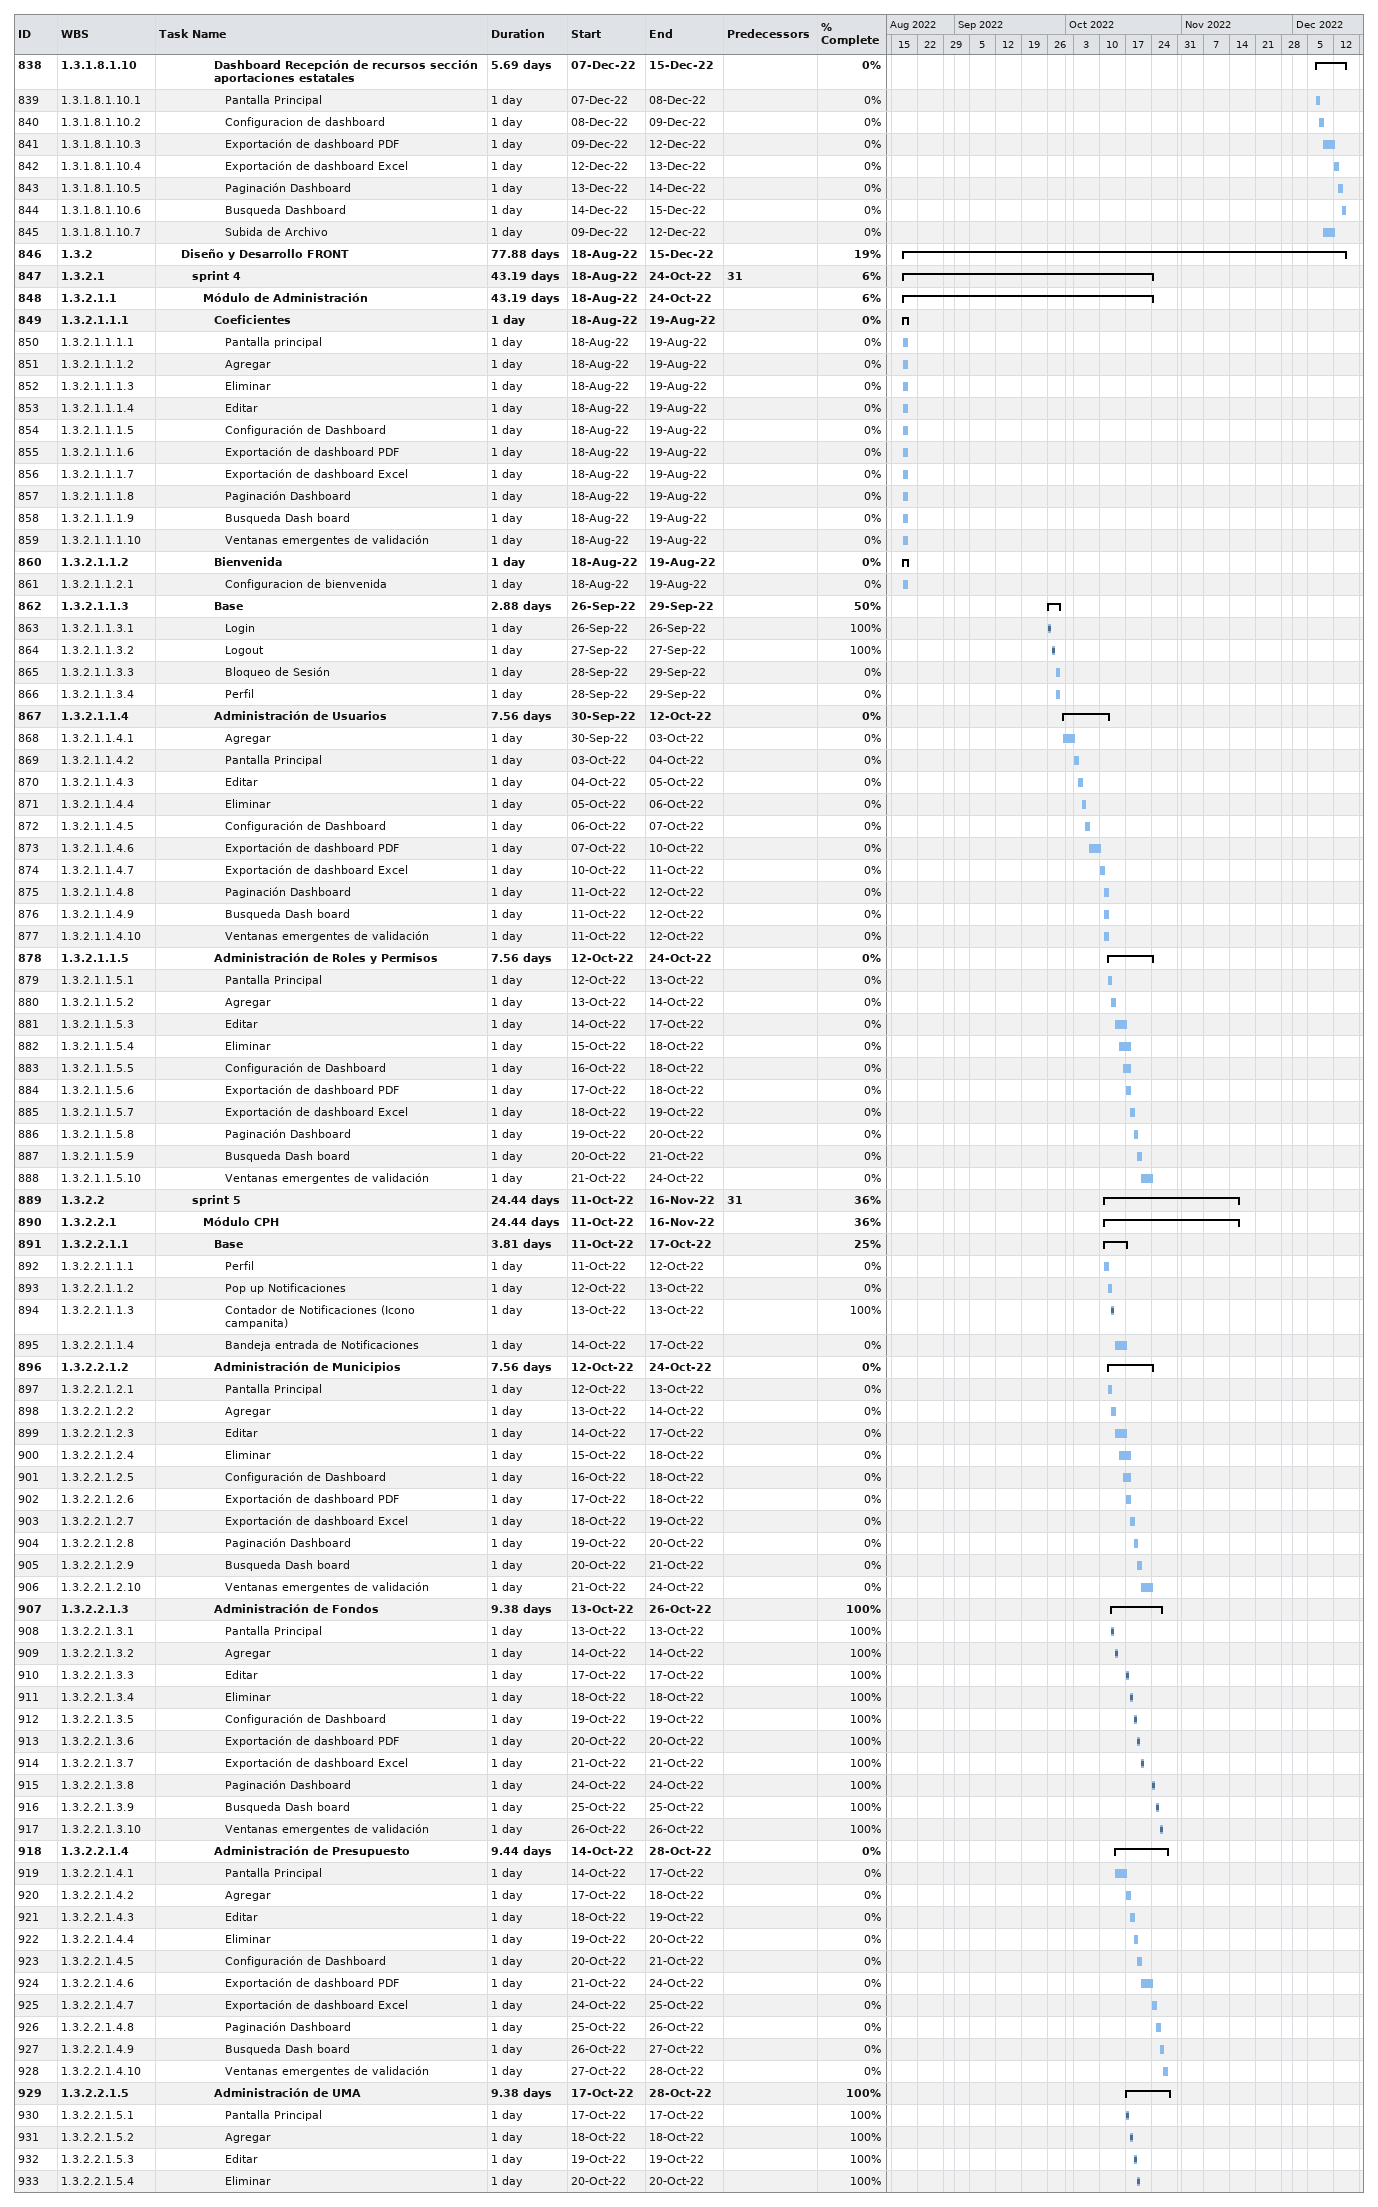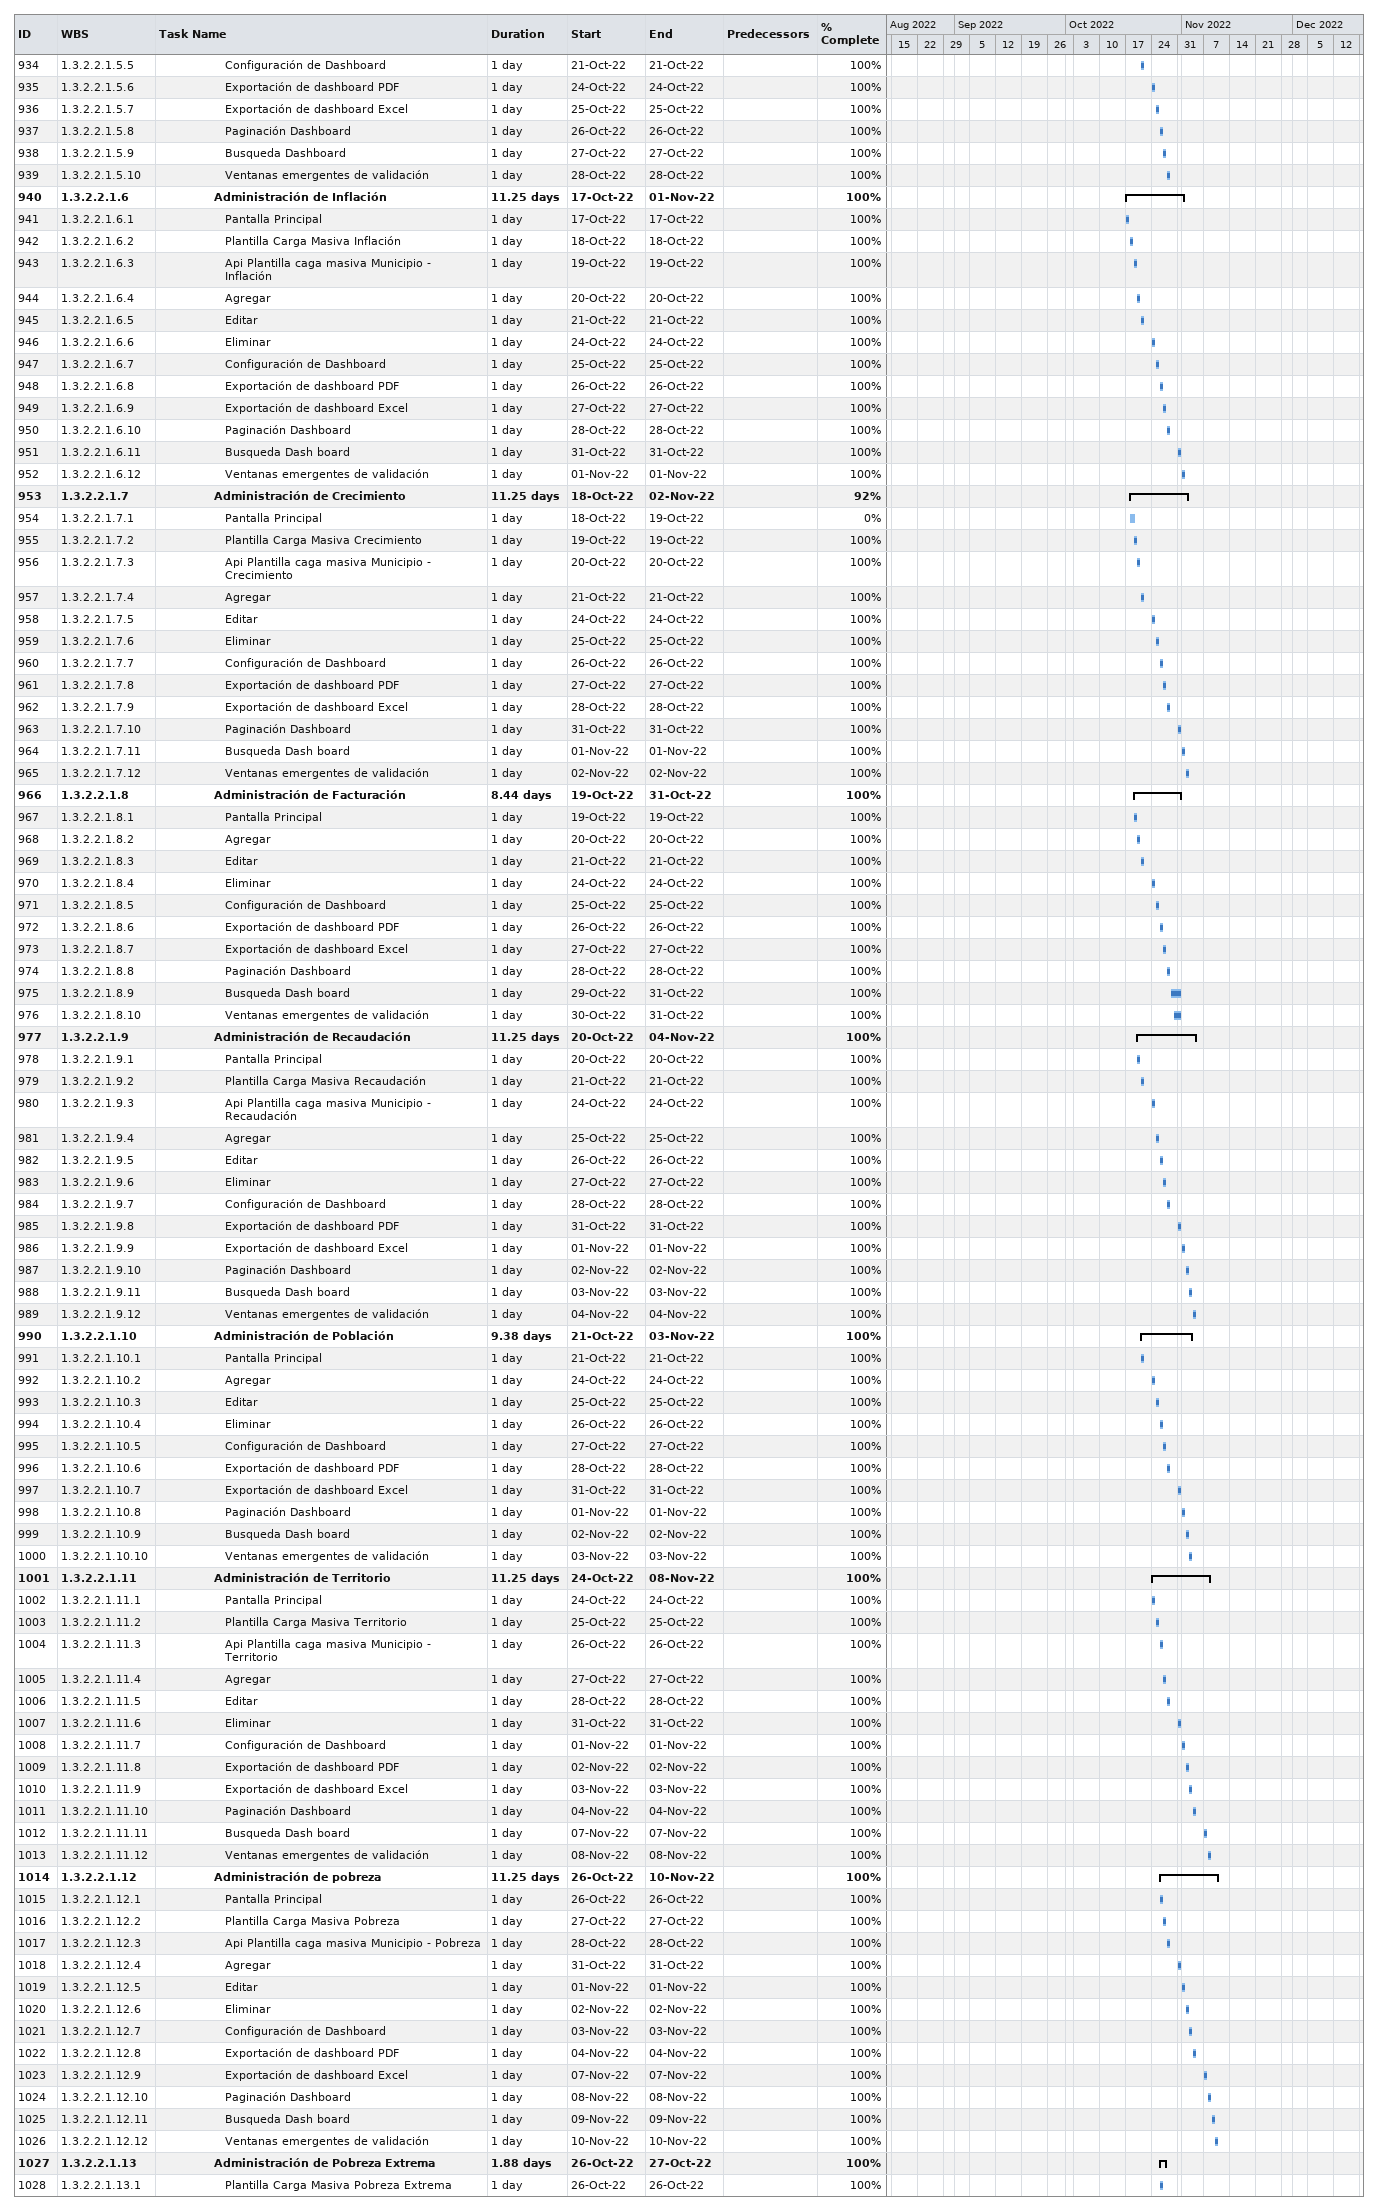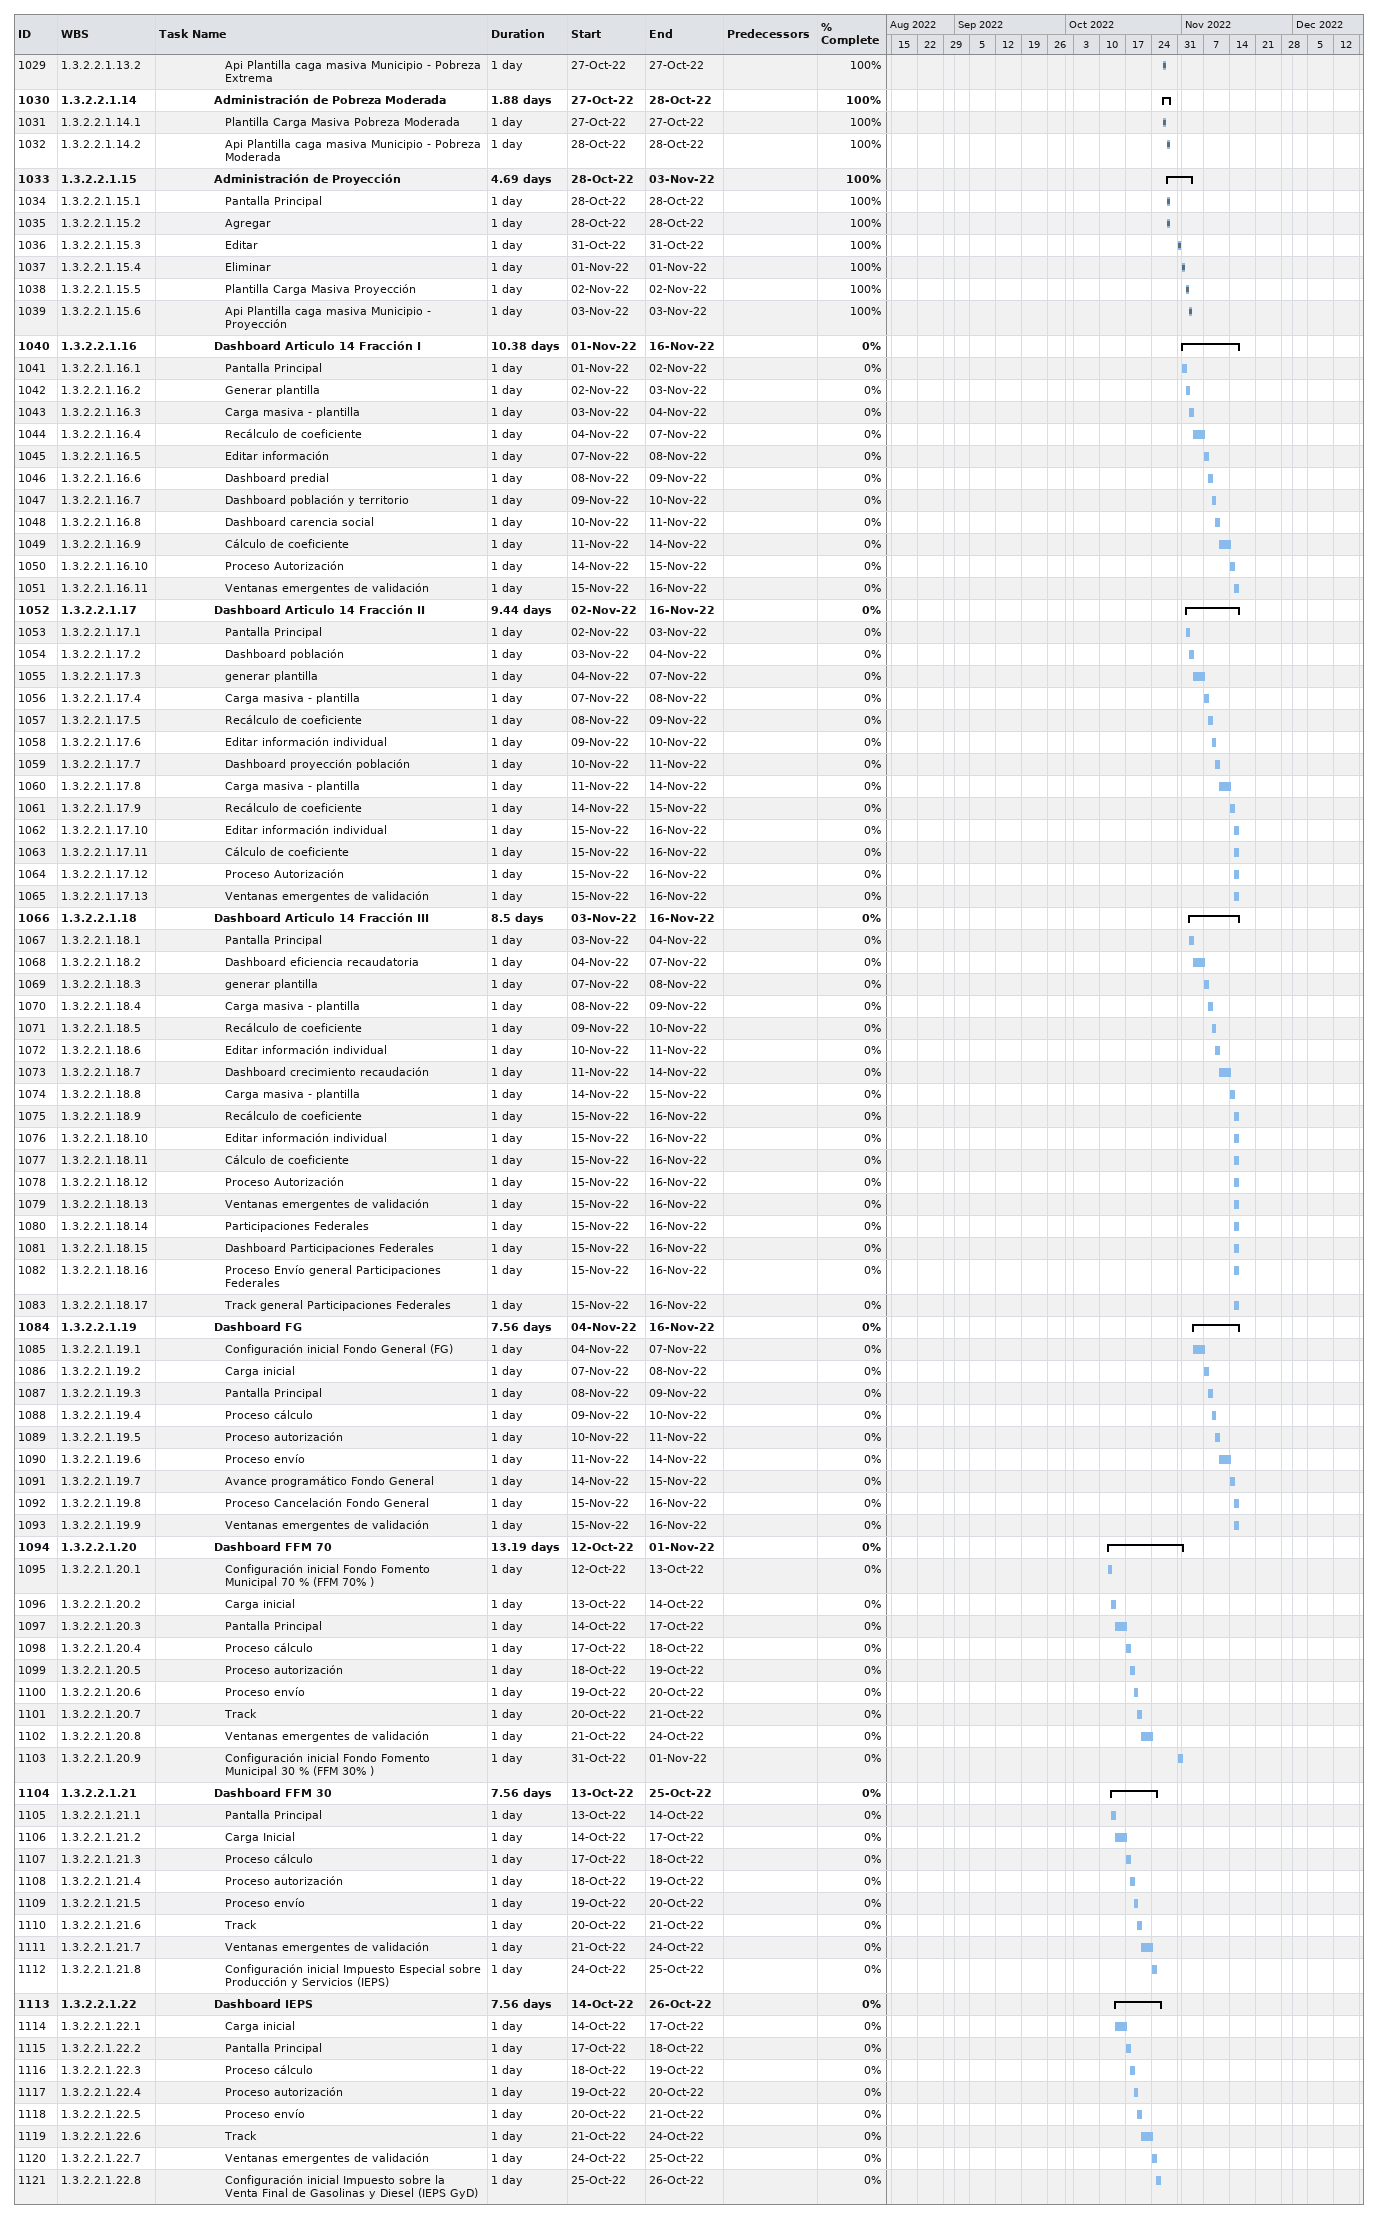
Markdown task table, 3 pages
| ID | WBS | Task | Duration | Start | Finish | Predecessors | % complete |
|---|---|---|---|---|---|---|---|
| 838 | 1.3.1.8.1.10 | **Dashboard Recepción de recursos sección aportaciones estatales** | 5.69d | 2022-12-07 | 2022-12-15 |  | 0 |
| 839 | 1.3.1.8.1.10.1 | Pantalla Principal | 1d | 2022-12-07 | 2022-12-08 |  | 0 |
| 840 | 1.3.1.8.1.10.2 | Configuracion de dashboard | 1d | 2022-12-08 | 2022-12-09 |  | 0 |
| 841 | 1.3.1.8.1.10.3 | Exportación de dashboard PDF | 1d | 2022-12-09 | 2022-12-12 |  | 0 |
| 842 | 1.3.1.8.1.10.4 | Exportación de dashboard Excel | 1d | 2022-12-12 | 2022-12-13 |  | 0 |
| 843 | 1.3.1.8.1.10.5 | Paginación Dashboard | 1d | 2022-12-13 | 2022-12-14 |  | 0 |
| 844 | 1.3.1.8.1.10.6 | Busqueda Dashboard | 1d | 2022-12-14 | 2022-12-15 |  | 0 |
| 845 | 1.3.1.8.1.10.7 | Subida de Archivo | 1d | 2022-12-09 | 2022-12-12 |  | 0 |
| 846 | 1.3.2 | **Diseño y Desarrollo FRONT** | 77.88d | 2022-08-18 | 2022-12-15 |  | 19 |
| 847 | 1.3.2.1 | **sprint 4** | 43.19d | 2022-08-18 | 2022-10-24 | 31 | 6 |
| 848 | 1.3.2.1.1 | **Módulo de Administración** | 43.19d | 2022-08-18 | 2022-10-24 |  | 6 |
| 849 | 1.3.2.1.1.1 | **Coeficientes** | 1d | 2022-08-18 | 2022-08-19 |  | 0 |
| 850 | 1.3.2.1.1.1.1 | Pantalla principal | 1d | 2022-08-18 | 2022-08-19 |  | 0 |
| 851 | 1.3.2.1.1.1.2 | Agregar | 1d | 2022-08-18 | 2022-08-19 |  | 0 |
| 852 | 1.3.2.1.1.1.3 | Eliminar | 1d | 2022-08-18 | 2022-08-19 |  | 0 |
| 853 | 1.3.2.1.1.1.4 | Editar | 1d | 2022-08-18 | 2022-08-19 |  | 0 |
| 854 | 1.3.2.1.1.1.5 | Configuración de Dashboard | 1d | 2022-08-18 | 2022-08-19 |  | 0 |
| 855 | 1.3.2.1.1.1.6 | Exportación de dashboard PDF | 1d | 2022-08-18 | 2022-08-19 |  | 0 |
| 856 | 1.3.2.1.1.1.7 | Exportación de dashboard Excel | 1d | 2022-08-18 | 2022-08-19 |  | 0 |
| 857 | 1.3.2.1.1.1.8 | Paginación Dashboard | 1d | 2022-08-18 | 2022-08-19 |  | 0 |
| 858 | 1.3.2.1.1.1.9 | Busqueda Dash board | 1d | 2022-08-18 | 2022-08-19 |  | 0 |
| 859 | 1.3.2.1.1.1.10 | Ventanas emergentes de validación | 1d | 2022-08-18 | 2022-08-19 |  | 0 |
| 860 | 1.3.2.1.1.2 | **Bienvenida** | 1d | 2022-08-18 | 2022-08-19 |  | 0 |
| 861 | 1.3.2.1.1.2.1 | Configuracion de bienvenida | 1d | 2022-08-18 | 2022-08-19 |  | 0 |
| 862 | 1.3.2.1.1.3 | **Base** | 2.88d | 2022-09-26 | 2022-09-29 |  | 50 |
| 863 | 1.3.2.1.1.3.1 | Login | 1d | 2022-09-26 | 2022-09-26 |  | 100 |
| 864 | 1.3.2.1.1.3.2 | Logout | 1d | 2022-09-27 | 2022-09-27 |  | 100 |
| 865 | 1.3.2.1.1.3.3 | Bloqueo de Sesión | 1d | 2022-09-28 | 2022-09-29 |  | 0 |
| 866 | 1.3.2.1.1.3.4 | Perfil | 1d | 2022-09-28 | 2022-09-29 |  | 0 |
| 867 | 1.3.2.1.1.4 | **Administración de Usuarios** | 7.56d | 2022-09-30 | 2022-10-12 |  | 0 |
| 868 | 1.3.2.1.1.4.1 | Agregar | 1d | 2022-09-30 | 2022-10-03 |  | 0 |
| 869 | 1.3.2.1.1.4.2 | Pantalla Principal | 1d | 2022-10-03 | 2022-10-04 |  | 0 |
| 870 | 1.3.2.1.1.4.3 | Editar | 1d | 2022-10-04 | 2022-10-05 |  | 0 |
| 871 | 1.3.2.1.1.4.4 | Eliminar | 1d | 2022-10-05 | 2022-10-06 |  | 0 |
| 872 | 1.3.2.1.1.4.5 | Configuración de Dashboard | 1d | 2022-10-06 | 2022-10-07 |  | 0 |
| 873 | 1.3.2.1.1.4.6 | Exportación de dashboard PDF | 1d | 2022-10-07 | 2022-10-10 |  | 0 |
| 874 | 1.3.2.1.1.4.7 | Exportación de dashboard Excel | 1d | 2022-10-10 | 2022-10-11 |  | 0 |
| 875 | 1.3.2.1.1.4.8 | Paginación Dashboard | 1d | 2022-10-11 | 2022-10-12 |  | 0 |
| 876 | 1.3.2.1.1.4.9 | Busqueda Dash board | 1d | 2022-10-11 | 2022-10-12 |  | 0 |
| 877 | 1.3.2.1.1.4.10 | Ventanas emergentes de validación | 1d | 2022-10-11 | 2022-10-12 |  | 0 |
| 878 | 1.3.2.1.1.5 | **Administración de Roles y Permisos** | 7.56d | 2022-10-12 | 2022-10-24 |  | 0 |
| 879 | 1.3.2.1.1.5.1 | Pantalla Principal | 1d | 2022-10-12 | 2022-10-13 |  | 0 |
| 880 | 1.3.2.1.1.5.2 | Agregar | 1d | 2022-10-13 | 2022-10-14 |  | 0 |
| 881 | 1.3.2.1.1.5.3 | Editar | 1d | 2022-10-14 | 2022-10-17 |  | 0 |
| 882 | 1.3.2.1.1.5.4 | Eliminar | 1d | 2022-10-15 | 2022-10-18 |  | 0 |
| 883 | 1.3.2.1.1.5.5 | Configuración de Dashboard | 1d | 2022-10-16 | 2022-10-18 |  | 0 |
| 884 | 1.3.2.1.1.5.6 | Exportación de dashboard PDF | 1d | 2022-10-17 | 2022-10-18 |  | 0 |
| 885 | 1.3.2.1.1.5.7 | Exportación de dashboard Excel | 1d | 2022-10-18 | 2022-10-19 |  | 0 |
| 886 | 1.3.2.1.1.5.8 | Paginación Dashboard | 1d | 2022-10-19 | 2022-10-20 |  | 0 |
| 887 | 1.3.2.1.1.5.9 | Busqueda Dash board | 1d | 2022-10-20 | 2022-10-21 |  | 0 |
| 888 | 1.3.2.1.1.5.10 | Ventanas emergentes de validación | 1d | 2022-10-21 | 2022-10-24 |  | 0 |
| 889 | 1.3.2.2 | **sprint 5** | 24.44d | 2022-10-11 | 2022-11-16 | 31 | 36 |
| 890 | 1.3.2.2.1 | **Módulo CPH** | 24.44d | 2022-10-11 | 2022-11-16 |  | 36 |
| 891 | 1.3.2.2.1.1 | **Base** | 3.81d | 2022-10-11 | 2022-10-17 |  | 25 |
| 892 | 1.3.2.2.1.1.1 | Perfil | 1d | 2022-10-11 | 2022-10-12 |  | 0 |
| 893 | 1.3.2.2.1.1.2 | Pop up Notificaciones | 1d | 2022-10-12 | 2022-10-13 |  | 0 |
| 894 | 1.3.2.2.1.1.3 | Contador de Notificaciones (Icono campanita) | 1d | 2022-10-13 | 2022-10-13 |  | 100 |
| 895 | 1.3.2.2.1.1.4 | Bandeja entrada de Notificaciones | 1d | 2022-10-14 | 2022-10-17 |  | 0 |
| 896 | 1.3.2.2.1.2 | **Administración de Municipios** | 7.56d | 2022-10-12 | 2022-10-24 |  | 0 |
| 897 | 1.3.2.2.1.2.1 | Pantalla Principal | 1d | 2022-10-12 | 2022-10-13 |  | 0 |
| 898 | 1.3.2.2.1.2.2 | Agregar | 1d | 2022-10-13 | 2022-10-14 |  | 0 |
| 899 | 1.3.2.2.1.2.3 | Editar | 1d | 2022-10-14 | 2022-10-17 |  | 0 |
| 900 | 1.3.2.2.1.2.4 | Eliminar | 1d | 2022-10-15 | 2022-10-18 |  | 0 |
| 901 | 1.3.2.2.1.2.5 | Configuración de Dashboard | 1d | 2022-10-16 | 2022-10-18 |  | 0 |
| 902 | 1.3.2.2.1.2.6 | Exportación de dashboard PDF | 1d | 2022-10-17 | 2022-10-18 |  | 0 |
| 903 | 1.3.2.2.1.2.7 | Exportación de dashboard Excel | 1d | 2022-10-18 | 2022-10-19 |  | 0 |
| 904 | 1.3.2.2.1.2.8 | Paginación Dashboard | 1d | 2022-10-19 | 2022-10-20 |  | 0 |
| 905 | 1.3.2.2.1.2.9 | Busqueda Dash board | 1d | 2022-10-20 | 2022-10-21 |  | 0 |
| 906 | 1.3.2.2.1.2.10 | Ventanas emergentes de validación | 1d | 2022-10-21 | 2022-10-24 |  | 0 |
| 907 | 1.3.2.2.1.3 | **Administración de Fondos** | 9.38d | 2022-10-13 | 2022-10-26 |  | 100 |
| 908 | 1.3.2.2.1.3.1 | Pantalla Principal | 1d | 2022-10-13 | 2022-10-13 |  | 100 |
| 909 | 1.3.2.2.1.3.2 | Agregar | 1d | 2022-10-14 | 2022-10-14 |  | 100 |
| 910 | 1.3.2.2.1.3.3 | Editar | 1d | 2022-10-17 | 2022-10-17 |  | 100 |
| 911 | 1.3.2.2.1.3.4 | Eliminar | 1d | 2022-10-18 | 2022-10-18 |  | 100 |
| 912 | 1.3.2.2.1.3.5 | Configuración de Dashboard | 1d | 2022-10-19 | 2022-10-19 |  | 100 |
| 913 | 1.3.2.2.1.3.6 | Exportación de dashboard PDF | 1d | 2022-10-20 | 2022-10-20 |  | 100 |
| 914 | 1.3.2.2.1.3.7 | Exportación de dashboard Excel | 1d | 2022-10-21 | 2022-10-21 |  | 100 |
| 915 | 1.3.2.2.1.3.8 | Paginación Dashboard | 1d | 2022-10-24 | 2022-10-24 |  | 100 |
| 916 | 1.3.2.2.1.3.9 | Busqueda Dash board | 1d | 2022-10-25 | 2022-10-25 |  | 100 |
| 917 | 1.3.2.2.1.3.10 | Ventanas emergentes de validación | 1d | 2022-10-26 | 2022-10-26 |  | 100 |
| 918 | 1.3.2.2.1.4 | **Administración de Presupuesto** | 9.44d | 2022-10-14 | 2022-10-28 |  | 0 |
| 919 | 1.3.2.2.1.4.1 | Pantalla Principal | 1d | 2022-10-14 | 2022-10-17 |  | 0 |
| 920 | 1.3.2.2.1.4.2 | Agregar | 1d | 2022-10-17 | 2022-10-18 |  | 0 |
| 921 | 1.3.2.2.1.4.3 | Editar | 1d | 2022-10-18 | 2022-10-19 |  | 0 |
| 922 | 1.3.2.2.1.4.4 | Eliminar | 1d | 2022-10-19 | 2022-10-20 |  | 0 |
| 923 | 1.3.2.2.1.4.5 | Configuración de Dashboard | 1d | 2022-10-20 | 2022-10-21 |  | 0 |
| 924 | 1.3.2.2.1.4.6 | Exportación de dashboard PDF | 1d | 2022-10-21 | 2022-10-24 |  | 0 |
| 925 | 1.3.2.2.1.4.7 | Exportación de dashboard Excel | 1d | 2022-10-24 | 2022-10-25 |  | 0 |
| 926 | 1.3.2.2.1.4.8 | Paginación Dashboard | 1d | 2022-10-25 | 2022-10-26 |  | 0 |
| 927 | 1.3.2.2.1.4.9 | Busqueda Dash board | 1d | 2022-10-26 | 2022-10-27 |  | 0 |
| 928 | 1.3.2.2.1.4.10 | Ventanas emergentes de validación | 1d | 2022-10-27 | 2022-10-28 |  | 0 |
| 929 | 1.3.2.2.1.5 | **Administración de UMA** | 9.38d | 2022-10-17 | 2022-10-28 |  | 100 |
| 930 | 1.3.2.2.1.5.1 | Pantalla Principal | 1d | 2022-10-17 | 2022-10-17 |  | 100 |
| 931 | 1.3.2.2.1.5.2 | Agregar | 1d | 2022-10-18 | 2022-10-18 |  | 100 |
| 932 | 1.3.2.2.1.5.3 | Editar | 1d | 2022-10-19 | 2022-10-19 |  | 100 |
| 933 | 1.3.2.2.1.5.4 | Eliminar | 1d | 2022-10-20 | 2022-10-20 |  | 100 |
| 934 | 1.3.2.2.1.5.5 | Configuración de Dashboard | 1d | 2022-10-21 | 2022-10-21 |  | 100 |
| 935 | 1.3.2.2.1.5.6 | Exportación de dashboard PDF | 1d | 2022-10-24 | 2022-10-24 |  | 100 |
| 936 | 1.3.2.2.1.5.7 | Exportación de dashboard Excel | 1d | 2022-10-25 | 2022-10-25 |  | 100 |
| 937 | 1.3.2.2.1.5.8 | Paginación Dashboard | 1d | 2022-10-26 | 2022-10-26 |  | 100 |
| 938 | 1.3.2.2.1.5.9 | Busqueda Dashboard | 1d | 2022-10-27 | 2022-10-27 |  | 100 |
| 939 | 1.3.2.2.1.5.10 | Ventanas emergentes de validación | 1d | 2022-10-28 | 2022-10-28 |  | 100 |
| 940 | 1.3.2.2.1.6 | **Administración de Inflación** | 11.25d | 2022-10-17 | 2022-11-01 |  | 100 |
| 941 | 1.3.2.2.1.6.1 | Pantalla Principal | 1d | 2022-10-17 | 2022-10-17 |  | 100 |
| 942 | 1.3.2.2.1.6.2 | Plantilla Carga Masiva Inflación | 1d | 2022-10-18 | 2022-10-18 |  | 100 |
| 943 | 1.3.2.2.1.6.3 | Api Plantilla caga masiva Municipio - Inflación | 1d | 2022-10-19 | 2022-10-19 |  | 100 |
| 944 | 1.3.2.2.1.6.4 | Agregar | 1d | 2022-10-20 | 2022-10-20 |  | 100 |
| 945 | 1.3.2.2.1.6.5 | Editar | 1d | 2022-10-21 | 2022-10-21 |  | 100 |
| 946 | 1.3.2.2.1.6.6 | Eliminar | 1d | 2022-10-24 | 2022-10-24 |  | 100 |
| 947 | 1.3.2.2.1.6.7 | Configuración de Dashboard | 1d | 2022-10-25 | 2022-10-25 |  | 100 |
| 948 | 1.3.2.2.1.6.8 | Exportación de dashboard PDF | 1d | 2022-10-26 | 2022-10-26 |  | 100 |
| 949 | 1.3.2.2.1.6.9 | Exportación de dashboard Excel | 1d | 2022-10-27 | 2022-10-27 |  | 100 |
| 950 | 1.3.2.2.1.6.10 | Paginación Dashboard | 1d | 2022-10-28 | 2022-10-28 |  | 100 |
| 951 | 1.3.2.2.1.6.11 | Busqueda Dash board | 1d | 2022-10-31 | 2022-10-31 |  | 100 |
| 952 | 1.3.2.2.1.6.12 | Ventanas emergentes de validación | 1d | 2022-11-01 | 2022-11-01 |  | 100 |
| 953 | 1.3.2.2.1.7 | **Administración de Crecimiento** | 11.25d | 2022-10-18 | 2022-11-02 |  | 92 |
| 954 | 1.3.2.2.1.7.1 | Pantalla Principal | 1d | 2022-10-18 | 2022-10-19 |  | 0 |
| 955 | 1.3.2.2.1.7.2 | Plantilla Carga Masiva Crecimiento | 1d | 2022-10-19 | 2022-10-19 |  | 100 |
| 956 | 1.3.2.2.1.7.3 | Api Plantilla caga masiva Municipio - Crecimiento | 1d | 2022-10-20 | 2022-10-20 |  | 100 |
| 957 | 1.3.2.2.1.7.4 | Agregar | 1d | 2022-10-21 | 2022-10-21 |  | 100 |
| 958 | 1.3.2.2.1.7.5 | Editar | 1d | 2022-10-24 | 2022-10-24 |  | 100 |
| 959 | 1.3.2.2.1.7.6 | Eliminar | 1d | 2022-10-25 | 2022-10-25 |  | 100 |
| 960 | 1.3.2.2.1.7.7 | Configuración de Dashboard | 1d | 2022-10-26 | 2022-10-26 |  | 100 |
| 961 | 1.3.2.2.1.7.8 | Exportación de dashboard PDF | 1d | 2022-10-27 | 2022-10-27 |  | 100 |
| 962 | 1.3.2.2.1.7.9 | Exportación de dashboard Excel | 1d | 2022-10-28 | 2022-10-28 |  | 100 |
| 963 | 1.3.2.2.1.7.10 | Paginación Dashboard | 1d | 2022-10-31 | 2022-10-31 |  | 100 |
| 964 | 1.3.2.2.1.7.11 | Busqueda Dash board | 1d | 2022-11-01 | 2022-11-01 |  | 100 |
| 965 | 1.3.2.2.1.7.12 | Ventanas emergentes de validación | 1d | 2022-11-02 | 2022-11-02 |  | 100 |
| 966 | 1.3.2.2.1.8 | **Administración de Facturación** | 8.44d | 2022-10-19 | 2022-10-31 |  | 100 |
| 967 | 1.3.2.2.1.8.1 | Pantalla Principal | 1d | 2022-10-19 | 2022-10-19 |  | 100 |
| 968 | 1.3.2.2.1.8.2 | Agregar | 1d | 2022-10-20 | 2022-10-20 |  | 100 |
| 969 | 1.3.2.2.1.8.3 | Editar | 1d | 2022-10-21 | 2022-10-21 |  | 100 |
| 970 | 1.3.2.2.1.8.4 | Eliminar | 1d | 2022-10-24 | 2022-10-24 |  | 100 |
| 971 | 1.3.2.2.1.8.5 | Configuración de Dashboard | 1d | 2022-10-25 | 2022-10-25 |  | 100 |
| 972 | 1.3.2.2.1.8.6 | Exportación de dashboard PDF | 1d | 2022-10-26 | 2022-10-26 |  | 100 |
| 973 | 1.3.2.2.1.8.7 | Exportación de dashboard Excel | 1d | 2022-10-27 | 2022-10-27 |  | 100 |
| 974 | 1.3.2.2.1.8.8 | Paginación Dashboard | 1d | 2022-10-28 | 2022-10-28 |  | 100 |
| 975 | 1.3.2.2.1.8.9 | Busqueda Dash board | 1d | 2022-10-29 | 2022-10-31 |  | 100 |
| 976 | 1.3.2.2.1.8.10 | Ventanas emergentes de validación | 1d | 2022-10-30 | 2022-10-31 |  | 100 |
| 977 | 1.3.2.2.1.9 | **Administración de Recaudación** | 11.25d | 2022-10-20 | 2022-11-04 |  | 100 |
| 978 | 1.3.2.2.1.9.1 | Pantalla Principal | 1d | 2022-10-20 | 2022-10-20 |  | 100 |
| 979 | 1.3.2.2.1.9.2 | Plantilla Carga Masiva Recaudación | 1d | 2022-10-21 | 2022-10-21 |  | 100 |
| 980 | 1.3.2.2.1.9.3 | Api Plantilla caga masiva Municipio - Recaudación | 1d | 2022-10-24 | 2022-10-24 |  | 100 |
| 981 | 1.3.2.2.1.9.4 | Agregar | 1d | 2022-10-25 | 2022-10-25 |  | 100 |
| 982 | 1.3.2.2.1.9.5 | Editar | 1d | 2022-10-26 | 2022-10-26 |  | 100 |
| 983 | 1.3.2.2.1.9.6 | Eliminar | 1d | 2022-10-27 | 2022-10-27 |  | 100 |
| 984 | 1.3.2.2.1.9.7 | Configuración de Dashboard | 1d | 2022-10-28 | 2022-10-28 |  | 100 |
| 985 | 1.3.2.2.1.9.8 | Exportación de dashboard PDF | 1d | 2022-10-31 | 2022-10-31 |  | 100 |
| 986 | 1.3.2.2.1.9.9 | Exportación de dashboard Excel | 1d | 2022-11-01 | 2022-11-01 |  | 100 |
| 987 | 1.3.2.2.1.9.10 | Paginación Dashboard | 1d | 2022-11-02 | 2022-11-02 |  | 100 |
| 988 | 1.3.2.2.1.9.11 | Busqueda Dash board | 1d | 2022-11-03 | 2022-11-03 |  | 100 |
| 989 | 1.3.2.2.1.9.12 | Ventanas emergentes de validación | 1d | 2022-11-04 | 2022-11-04 |  | 100 |
| 990 | 1.3.2.2.1.10 | **Administración de Población** | 9.38d | 2022-10-21 | 2022-11-03 |  | 100 |
| 991 | 1.3.2.2.1.10.1 | Pantalla Principal | 1d | 2022-10-21 | 2022-10-21 |  | 100 |
| 992 | 1.3.2.2.1.10.2 | Agregar | 1d | 2022-10-24 | 2022-10-24 |  | 100 |
| 993 | 1.3.2.2.1.10.3 | Editar | 1d | 2022-10-25 | 2022-10-25 |  | 100 |
| 994 | 1.3.2.2.1.10.4 | Eliminar | 1d | 2022-10-26 | 2022-10-26 |  | 100 |
| 995 | 1.3.2.2.1.10.5 | Configuración de Dashboard | 1d | 2022-10-27 | 2022-10-27 |  | 100 |
| 996 | 1.3.2.2.1.10.6 | Exportación de dashboard PDF | 1d | 2022-10-28 | 2022-10-28 |  | 100 |
| 997 | 1.3.2.2.1.10.7 | Exportación de dashboard Excel | 1d | 2022-10-31 | 2022-10-31 |  | 100 |
| 998 | 1.3.2.2.1.10.8 | Paginación Dashboard | 1d | 2022-11-01 | 2022-11-01 |  | 100 |
| 999 | 1.3.2.2.1.10.9 | Busqueda Dash board | 1d | 2022-11-02 | 2022-11-02 |  | 100 |
| 1000 | 1.3.2.2.1.10.10 | Ventanas emergentes de validación | 1d | 2022-11-03 | 2022-11-03 |  | 100 |
| 1001 | 1.3.2.2.1.11 | **Administración de Territorio** | 11.25d | 2022-10-24 | 2022-11-08 |  | 100 |
| 1002 | 1.3.2.2.1.11.1 | Pantalla Principal | 1d | 2022-10-24 | 2022-10-24 |  | 100 |
| 1003 | 1.3.2.2.1.11.2 | Plantilla Carga Masiva Territorio | 1d | 2022-10-25 | 2022-10-25 |  | 100 |
| 1004 | 1.3.2.2.1.11.3 | Api Plantilla caga masiva Municipio - Territorio | 1d | 2022-10-26 | 2022-10-26 |  | 100 |
| 1005 | 1.3.2.2.1.11.4 | Agregar | 1d | 2022-10-27 | 2022-10-27 |  | 100 |
| 1006 | 1.3.2.2.1.11.5 | Editar | 1d | 2022-10-28 | 2022-10-28 |  | 100 |
| 1007 | 1.3.2.2.1.11.6 | Eliminar | 1d | 2022-10-31 | 2022-10-31 |  | 100 |
| 1008 | 1.3.2.2.1.11.7 | Configuración de Dashboard | 1d | 2022-11-01 | 2022-11-01 |  | 100 |
| 1009 | 1.3.2.2.1.11.8 | Exportación de dashboard PDF | 1d | 2022-11-02 | 2022-11-02 |  | 100 |
| 1010 | 1.3.2.2.1.11.9 | Exportación de dashboard Excel | 1d | 2022-11-03 | 2022-11-03 |  | 100 |
| 1011 | 1.3.2.2.1.11.10 | Paginación Dashboard | 1d | 2022-11-04 | 2022-11-04 |  | 100 |
| 1012 | 1.3.2.2.1.11.11 | Busqueda Dash board | 1d | 2022-11-07 | 2022-11-07 |  | 100 |
| 1013 | 1.3.2.2.1.11.12 | Ventanas emergentes de validación | 1d | 2022-11-08 | 2022-11-08 |  | 100 |
| 1014 | 1.3.2.2.1.12 | **Administración de pobreza** | 11.25d | 2022-10-26 | 2022-11-10 |  | 100 |
| 1015 | 1.3.2.2.1.12.1 | Pantalla Principal | 1d | 2022-10-26 | 2022-10-26 |  | 100 |
| 1016 | 1.3.2.2.1.12.2 | Plantilla Carga Masiva Pobreza | 1d | 2022-10-27 | 2022-10-27 |  | 100 |
| 1017 | 1.3.2.2.1.12.3 | Api Plantilla caga masiva Municipio - Pobreza | 1d | 2022-10-28 | 2022-10-28 |  | 100 |
| 1018 | 1.3.2.2.1.12.4 | Agregar | 1d | 2022-10-31 | 2022-10-31 |  | 100 |
| 1019 | 1.3.2.2.1.12.5 | Editar | 1d | 2022-11-01 | 2022-11-01 |  | 100 |
| 1020 | 1.3.2.2.1.12.6 | Eliminar | 1d | 2022-11-02 | 2022-11-02 |  | 100 |
| 1021 | 1.3.2.2.1.12.7 | Configuración de Dashboard | 1d | 2022-11-03 | 2022-11-03 |  | 100 |
| 1022 | 1.3.2.2.1.12.8 | Exportación de dashboard PDF | 1d | 2022-11-04 | 2022-11-04 |  | 100 |
| 1023 | 1.3.2.2.1.12.9 | Exportación de dashboard Excel | 1d | 2022-11-07 | 2022-11-07 |  | 100 |
| 1024 | 1.3.2.2.1.12.10 | Paginación Dashboard | 1d | 2022-11-08 | 2022-11-08 |  | 100 |
| 1025 | 1.3.2.2.1.12.11 | Busqueda Dash board | 1d | 2022-11-09 | 2022-11-09 |  | 100 |
| 1026 | 1.3.2.2.1.12.12 | Ventanas emergentes de validación | 1d | 2022-11-10 | 2022-11-10 |  | 100 |
| 1027 | 1.3.2.2.1.13 | **Administración de Pobreza Extrema** | 1.88d | 2022-10-26 | 2022-10-27 |  | 100 |
| 1028 | 1.3.2.2.1.13.1 | Plantilla Carga Masiva Pobreza Extrema | 1d | 2022-10-26 | 2022-10-26 |  | 100 |
| 1029 | 1.3.2.2.1.13.2 | Api Plantilla caga masiva Municipio - Pobreza Extrema | 1d | 2022-10-27 | 2022-10-27 |  | 100 |
| 1030 | 1.3.2.2.1.14 | **Administración de Pobreza Moderada** | 1.88d | 2022-10-27 | 2022-10-28 |  | 100 |
| 1031 | 1.3.2.2.1.14.1 | Plantilla Carga Masiva Pobreza Moderada | 1d | 2022-10-27 | 2022-10-27 |  | 100 |
| 1032 | 1.3.2.2.1.14.2 | Api Plantilla caga masiva Municipio - Pobreza Moderada | 1d | 2022-10-28 | 2022-10-28 |  | 100 |
| 1033 | 1.3.2.2.1.15 | **Administración de Proyección** | 4.69d | 2022-10-28 | 2022-11-03 |  | 100 |
| 1034 | 1.3.2.2.1.15.1 | Pantalla Principal | 1d | 2022-10-28 | 2022-10-28 |  | 100 |
| 1035 | 1.3.2.2.1.15.2 | Agregar | 1d | 2022-10-28 | 2022-10-28 |  | 100 |
| 1036 | 1.3.2.2.1.15.3 | Editar | 1d | 2022-10-31 | 2022-10-31 |  | 100 |
| 1037 | 1.3.2.2.1.15.4 | Eliminar | 1d | 2022-11-01 | 2022-11-01 |  | 100 |
| 1038 | 1.3.2.2.1.15.5 | Plantilla Carga Masiva Proyección | 1d | 2022-11-02 | 2022-11-02 |  | 100 |
| 1039 | 1.3.2.2.1.15.6 | Api Plantilla caga masiva Municipio - Proyección | 1d | 2022-11-03 | 2022-11-03 |  | 100 |
| 1040 | 1.3.2.2.1.16 | **Dashboard Articulo 14 Fracción I** | 10.38d | 2022-11-01 | 2022-11-16 |  | 0 |
| 1041 | 1.3.2.2.1.16.1 | Pantalla Principal | 1d | 2022-11-01 | 2022-11-02 |  | 0 |
| 1042 | 1.3.2.2.1.16.2 | Generar plantilla | 1d | 2022-11-02 | 2022-11-03 |  | 0 |
| 1043 | 1.3.2.2.1.16.3 | Carga masiva - plantilla | 1d | 2022-11-03 | 2022-11-04 |  | 0 |
| 1044 | 1.3.2.2.1.16.4 | Recálculo de coeficiente | 1d | 2022-11-04 | 2022-11-07 |  | 0 |
| 1045 | 1.3.2.2.1.16.5 | Editar información | 1d | 2022-11-07 | 2022-11-08 |  | 0 |
| 1046 | 1.3.2.2.1.16.6 | Dashboard predial | 1d | 2022-11-08 | 2022-11-09 |  | 0 |
| 1047 | 1.3.2.2.1.16.7 | Dashboard población y territorio | 1d | 2022-11-09 | 2022-11-10 |  | 0 |
| 1048 | 1.3.2.2.1.16.8 | Dashboard carencia social | 1d | 2022-11-10 | 2022-11-11 |  | 0 |
| 1049 | 1.3.2.2.1.16.9 | Cálculo de coeficiente | 1d | 2022-11-11 | 2022-11-14 |  | 0 |
| 1050 | 1.3.2.2.1.16.10 | Proceso Autorización | 1d | 2022-11-14 | 2022-11-15 |  | 0 |
| 1051 | 1.3.2.2.1.16.11 | Ventanas emergentes de validación | 1d | 2022-11-15 | 2022-11-16 |  | 0 |
| 1052 | 1.3.2.2.1.17 | **Dashboard Articulo 14 Fracción II** | 9.44d | 2022-11-02 | 2022-11-16 |  | 0 |
| 1053 | 1.3.2.2.1.17.1 | Pantalla Principal | 1d | 2022-11-02 | 2022-11-03 |  | 0 |
| 1054 | 1.3.2.2.1.17.2 | Dashboard población | 1d | 2022-11-03 | 2022-11-04 |  | 0 |
| 1055 | 1.3.2.2.1.17.3 | generar plantilla | 1d | 2022-11-04 | 2022-11-07 |  | 0 |
| 1056 | 1.3.2.2.1.17.4 | Carga masiva - plantilla | 1d | 2022-11-07 | 2022-11-08 |  | 0 |
| 1057 | 1.3.2.2.1.17.5 | Recálculo de coeficiente | 1d | 2022-11-08 | 2022-11-09 |  | 0 |
| 1058 | 1.3.2.2.1.17.6 | Editar información individual | 1d | 2022-11-09 | 2022-11-10 |  | 0 |
| 1059 | 1.3.2.2.1.17.7 | Dashboard proyección población | 1d | 2022-11-10 | 2022-11-11 |  | 0 |
| 1060 | 1.3.2.2.1.17.8 | Carga masiva - plantilla | 1d | 2022-11-11 | 2022-11-14 |  | 0 |
| 1061 | 1.3.2.2.1.17.9 | Recálculo de coeficiente | 1d | 2022-11-14 | 2022-11-15 |  | 0 |
| 1062 | 1.3.2.2.1.17.10 | Editar información individual | 1d | 2022-11-15 | 2022-11-16 |  | 0 |
| 1063 | 1.3.2.2.1.17.11 | Cálculo de coeficiente | 1d | 2022-11-15 | 2022-11-16 |  | 0 |
| 1064 | 1.3.2.2.1.17.12 | Proceso Autorización | 1d | 2022-11-15 | 2022-11-16 |  | 0 |
| 1065 | 1.3.2.2.1.17.13 | Ventanas emergentes de validación | 1d | 2022-11-15 | 2022-11-16 |  | 0 |
| 1066 | 1.3.2.2.1.18 | **Dashboard Articulo 14 Fracción III** | 8.5d | 2022-11-03 | 2022-11-16 |  | 0 |
| 1067 | 1.3.2.2.1.18.1 | Pantalla Principal | 1d | 2022-11-03 | 2022-11-04 |  | 0 |
| 1068 | 1.3.2.2.1.18.2 | Dashboard eficiencia recaudatoria | 1d | 2022-11-04 | 2022-11-07 |  | 0 |
| 1069 | 1.3.2.2.1.18.3 | generar plantilla | 1d | 2022-11-07 | 2022-11-08 |  | 0 |
| 1070 | 1.3.2.2.1.18.4 | Carga masiva - plantilla | 1d | 2022-11-08 | 2022-11-09 |  | 0 |
| 1071 | 1.3.2.2.1.18.5 | Recálculo de coeficiente | 1d | 2022-11-09 | 2022-11-10 |  | 0 |
| 1072 | 1.3.2.2.1.18.6 | Editar información individual | 1d | 2022-11-10 | 2022-11-11 |  | 0 |
| 1073 | 1.3.2.2.1.18.7 | Dashboard crecimiento recaudación | 1d | 2022-11-11 | 2022-11-14 |  | 0 |
| 1074 | 1.3.2.2.1.18.8 | Carga masiva - plantilla | 1d | 2022-11-14 | 2022-11-15 |  | 0 |
| 1075 | 1.3.2.2.1.18.9 | Recálculo de coeficiente | 1d | 2022-11-15 | 2022-11-16 |  | 0 |
| 1076 | 1.3.2.2.1.18.10 | Editar información individual | 1d | 2022-11-15 | 2022-11-16 |  | 0 |
| 1077 | 1.3.2.2.1.18.11 | Cálculo de coeficiente | 1d | 2022-11-15 | 2022-11-16 |  | 0 |
| 1078 | 1.3.2.2.1.18.12 | Proceso Autorización | 1d | 2022-11-15 | 2022-11-16 |  | 0 |
| 1079 | 1.3.2.2.1.18.13 | Ventanas emergentes de validación | 1d | 2022-11-15 | 2022-11-16 |  | 0 |
| 1080 | 1.3.2.2.1.18.14 | Participaciones Federales | 1d | 2022-11-15 | 2022-11-16 |  | 0 |
| 1081 | 1.3.2.2.1.18.15 | Dashboard Participaciones Federales | 1d | 2022-11-15 | 2022-11-16 |  | 0 |
| 1082 | 1.3.2.2.1.18.16 | Proceso Envío general Participaciones Federales | 1d | 2022-11-15 | 2022-11-16 |  | 0 |
| 1083 | 1.3.2.2.1.18.17 | Track general Participaciones Federales | 1d | 2022-11-15 | 2022-11-16 |  | 0 |
| 1084 | 1.3.2.2.1.19 | **Dashboard FG** | 7.56d | 2022-11-04 | 2022-11-16 |  | 0 |
| 1085 | 1.3.2.2.1.19.1 | Configuración inicial Fondo General (FG) | 1d | 2022-11-04 | 2022-11-07 |  | 0 |
| 1086 | 1.3.2.2.1.19.2 | Carga inicial | 1d | 2022-11-07 | 2022-11-08 |  | 0 |
| 1087 | 1.3.2.2.1.19.3 | Pantalla Principal | 1d | 2022-11-08 | 2022-11-09 |  | 0 |
| 1088 | 1.3.2.2.1.19.4 | Proceso cálculo | 1d | 2022-11-09 | 2022-11-10 |  | 0 |
| 1089 | 1.3.2.2.1.19.5 | Proceso autorización | 1d | 2022-11-10 | 2022-11-11 |  | 0 |
| 1090 | 1.3.2.2.1.19.6 | Proceso envío | 1d | 2022-11-11 | 2022-11-14 |  | 0 |
| 1091 | 1.3.2.2.1.19.7 | Avance programático Fondo General | 1d | 2022-11-14 | 2022-11-15 |  | 0 |
| 1092 | 1.3.2.2.1.19.8 | Proceso Cancelación Fondo General | 1d | 2022-11-15 | 2022-11-16 |  | 0 |
| 1093 | 1.3.2.2.1.19.9 | Ventanas emergentes de validación | 1d | 2022-11-15 | 2022-11-16 |  | 0 |
| 1094 | 1.3.2.2.1.20 | **Dashboard FFM 70** | 13.19d | 2022-10-12 | 2022-11-01 |  | 0 |
| 1095 | 1.3.2.2.1.20.1 | Configuración inicial Fondo Fomento Municipal 70 % (FFM 70% ) | 1d | 2022-10-12 | 2022-10-13 |  | 0 |
| 1096 | 1.3.2.2.1.20.2 | Carga inicial | 1d | 2022-10-13 | 2022-10-14 |  | 0 |
| 1097 | 1.3.2.2.1.20.3 | Pantalla Principal | 1d | 2022-10-14 | 2022-10-17 |  | 0 |
| 1098 | 1.3.2.2.1.20.4 | Proceso cálculo | 1d | 2022-10-17 | 2022-10-18 |  | 0 |
| 1099 | 1.3.2.2.1.20.5 | Proceso autorización | 1d | 2022-10-18 | 2022-10-19 |  | 0 |
| 1100 | 1.3.2.2.1.20.6 | Proceso envío | 1d | 2022-10-19 | 2022-10-20 |  | 0 |
| 1101 | 1.3.2.2.1.20.7 | Track | 1d | 2022-10-20 | 2022-10-21 |  | 0 |
| 1102 | 1.3.2.2.1.20.8 | Ventanas emergentes de validación | 1d | 2022-10-21 | 2022-10-24 |  | 0 |
| 1103 | 1.3.2.2.1.20.9 | Configuración inicial Fondo Fomento Municipal 30 % (FFM 30% ) | 1d | 2022-10-31 | 2022-11-01 |  | 0 |
| 1104 | 1.3.2.2.1.21 | **Dashboard FFM 30** | 7.56d | 2022-10-13 | 2022-10-25 |  | 0 |
| 1105 | 1.3.2.2.1.21.1 | Pantalla Principal | 1d | 2022-10-13 | 2022-10-14 |  | 0 |
| 1106 | 1.3.2.2.1.21.2 | Carga Inicial | 1d | 2022-10-14 | 2022-10-17 |  | 0 |
| 1107 | 1.3.2.2.1.21.3 | Proceso cálculo | 1d | 2022-10-17 | 2022-10-18 |  | 0 |
| 1108 | 1.3.2.2.1.21.4 | Proceso autorización | 1d | 2022-10-18 | 2022-10-19 |  | 0 |
| 1109 | 1.3.2.2.1.21.5 | Proceso envío | 1d | 2022-10-19 | 2022-10-20 |  | 0 |
| 1110 | 1.3.2.2.1.21.6 | Track | 1d | 2022-10-20 | 2022-10-21 |  | 0 |
| 1111 | 1.3.2.2.1.21.7 | Ventanas emergentes de validación | 1d | 2022-10-21 | 2022-10-24 |  | 0 |
| 1112 | 1.3.2.2.1.21.8 | Configuración inicial Impuesto Especial sobre Producción y Servicios (IEPS) | 1d | 2022-10-24 | 2022-10-25 |  | 0 |
| 1113 | 1.3.2.2.1.22 | **Dashboard IEPS** | 7.56d | 2022-10-14 | 2022-10-26 |  | 0 |
| 1114 | 1.3.2.2.1.22.1 | Carga inicial | 1d | 2022-10-14 | 2022-10-17 |  | 0 |
| 1115 | 1.3.2.2.1.22.2 | Pantalla Principal | 1d | 2022-10-17 | 2022-10-18 |  | 0 |
| 1116 | 1.3.2.2.1.22.3 | Proceso cálculo | 1d | 2022-10-18 | 2022-10-19 |  | 0 |
| 1117 | 1.3.2.2.1.22.4 | Proceso autorización | 1d | 2022-10-19 | 2022-10-20 |  | 0 |
| 1118 | 1.3.2.2.1.22.5 | Proceso envío | 1d | 2022-10-20 | 2022-10-21 |  | 0 |
| 1119 | 1.3.2.2.1.22.6 | Track | 1d | 2022-10-21 | 2022-10-24 |  | 0 |
| 1120 | 1.3.2.2.1.22.7 | Ventanas emergentes de validación | 1d | 2022-10-24 | 2022-10-25 |  | 0 |
| 1121 | 1.3.2.2.1.22.8 | Configuración inicial Impuesto sobre la Venta Final de Gasolinas y Diesel (IEPS GyD) | 1d | 2022-10-25 | 2022-10-26 |  | 0 |
